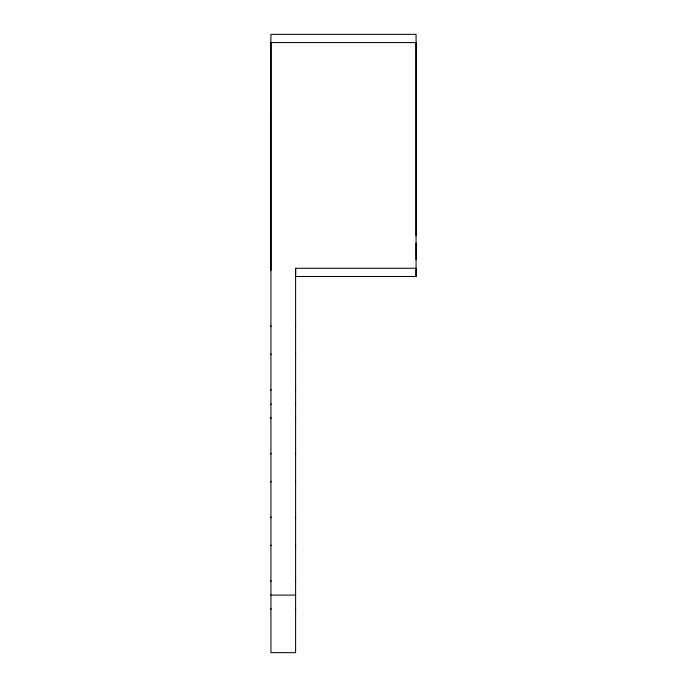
<?xml version="1.0" encoding="UTF-8"?>
<svg xmlns="http://www.w3.org/2000/svg" width="687" height="687" viewBox="0 0 687 687"><rect width="100%" height="100%" fill="white"/><g stroke="black" fill="none" stroke-linecap="round" stroke-linejoin="round"><path stroke-width="1.03" d="M295.608 268.265L295.608 652.65L270.936 652.65L270.944 42.568L416.064 42.568L416.064 276.492L295.608 276.492L295.608 268.265L416.064 268.265L416.064 276.492M270.936 595.097L295.608 595.097M416.064 235.787L416.064 34.35L270.936 34.35L270.944 270.326M416.064 242.983L416.064 259.428M295.608 325.818L295.608 326.523M295.608 353.899L295.608 354.604M295.608 389.546L295.608 390.25M295.608 403.93L295.608 404.506M295.608 417.619L295.608 418.323M295.608 453.265L295.608 453.97M295.608 481.338L295.608 482.042M295.608 516.985L295.608 517.689M295.608 545.057L295.608 545.761M295.608 580.704L295.608 581.408M295.608 608.776L295.608 609.481M270.936 325.818L270.936 326.523M270.936 353.899L270.936 354.604M270.936 389.546L270.936 390.25M270.936 403.93L270.936 404.506M270.936 417.619L270.936 418.323M270.936 453.265L270.936 453.97M270.936 481.338L270.936 482.042M270.936 516.985L270.936 517.689M270.936 545.057L270.936 545.761M270.936 580.704L270.936 581.408M270.936 608.776L270.936 609.481"/></g></svg>
